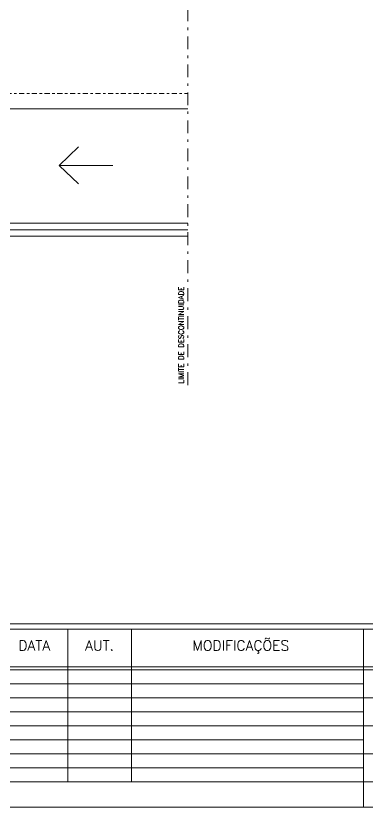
# Model space of a CAD drawing. Header units: millimetres. Extents: x 521 to 1055, y 261 to 520.
# Drawn here: x 583.56 to 597.37, y 348.6 to 379.7 of the extents above; entities that cross this region are included whole.
import ezdxf

# ---------------------------------------------------------------- set-up
doc = ezdxf.new("R2010")
doc.units = ezdxf.units.MM
doc.linetypes.add('DASHDOT', pattern=[1, 0.5, -0.25, 0, -0.25])
doc.linetypes.add('DASHDOTX2', pattern=[2, 1, -0.5, 0, -0.5])
doc.layers.add('0.1', color=8, linetype='Continuous', lineweight=13)
doc.styles.add('ROMANS', font='romans')
doc.styles.get("Standard").update_dxf_attribs({"font": 'romans.shx'})

msp = doc.modelspace()

# ---------------------------------------------------------------- linework, layer by layer
at = {"layer": '0.1', "color": 8, "linetype": 'DASHDOTX2', "ltscale": 0.5}
msp.add_line((590.3161, 365.19275), (590.3161, 428.20423), dxfattribs=at)
at = {"layer": '0.1', "color": 8, "linetype": 'DASHDOT', "ltscale": 0.4}
msp.add_line((582.18774, 376.64649), (590.3161, 376.64649), dxfattribs=at)
at = {"layer": '0.1', "color": 8}
for p, q in [((582.18774, 376.04649), (590.3161, 376.04649)), ((585.2638, 373.82026), (586.02114, 374.54888)), ((587.36754, 373.82026), (585.2638, 373.82026)), ((585.2638, 373.82026), (586.02114, 373.09163)), ((582.03774, 371.54649), (590.3161, 371.54649)), ((581.43774, 371.04649), (590.3161, 371.04649)), ((581.68774, 371.29649), (590.3161, 371.29649)), ((585.59941, 355.60294), (585.59941, 349.60294)), ((588.09941, 355.60294), (588.09941, 349.60294)), ((597.21941, 355.60294), (597.21941, 348.60294)), ((547.35941, 354.12294), (597.21941, 354.12294)), ((547.35941, 354.00294), (597.21941, 354.00294)), ((597.21941, 354.12294), (630.35941, 354.12294)), ((597.21941, 354.00294), (630.35941, 354.00294)), ((580.59941, 353.45294), (597.21941, 353.45294)), ((580.59941, 352.90294), (630.35941, 352.90294)), ((580.59941, 352.35294), (597.21941, 352.35294)), ((580.59941, 351.80294), (630.35941, 351.80294)), ((580.59941, 351.25294), (597.21941, 351.25294)), ((580.59941, 350.70294), (630.35941, 350.70294)), ((580.59941, 350.15294), (597.21941, 350.15294))]:
    msp.add_line(p, q, dxfattribs=at)
for points in [[(646.97941, 432.60294), (520.77502, 432.60294), (520.77502, 348.60294), (646.97941, 348.60294)], [(523.27502, 349.60294), (523.27502, 431.60294), (645.97941, 431.60294), (645.97941, 349.60294)]]:
    msp.add_lwpolyline(points, close=True, dxfattribs=at)
msp.add_lwpolyline([(630.15941, 430.40294, 0.41421356), (629.15941, 431.40294), (524.47502, 431.40294, 0.41421356), (523.47502, 430.40294), (523.47502, 356.80294, 0.41421356), (524.47502, 355.80294), (629.15941, 355.80294, 0.41421356), (630.15941, 356.80294)], format="xyb", close=True, dxfattribs=at)
msp.add_lwpolyline([(523.27502, 355.60294), (645.97941, 355.60294)], dxfattribs=at)

# ---------------------------------------------------------------- texts
msp.add_text('LIMITE DE DESCONTINUIDADE', height=0.2, rotation=90, dxfattribs=at).set_placement((590.15624, 365.25007))
at = {"layer": '0.1', "color": 8, "style": 'ROMANS'}
for s, p in [('DATA', (583.65508, 354.75456)), ('AUT.', (586.2817, 354.75456)), ('MODIFICAÇÕES', (590.4981, 354.75456))]:
    msp.add_text(s, height=0.4, dxfattribs=at).set_placement(p)

doc.saveas('drawing.dxf')
